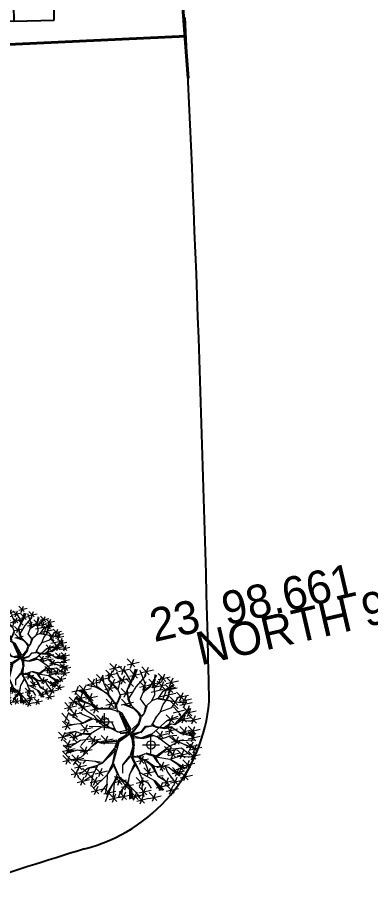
# Model space of a CAD drawing. Extents: x 2080 to 102399, y 2071 to 93424.
# Drawn here: x 88615 to 88825, y 77819 to 78343 of the extents above; entities that cross this region are included whole.
import ezdxf

# ---------------------------------------------------------------- set-up
doc = ezdxf.new("R2010")
doc.units = 0
doc.header["$LTSCALE"] = 20
doc.header["$MEASUREMENT"] = 0
doc.header["$PDMODE"] = 34
doc.header["$PDSIZE"] = 5
doc.linetypes.add('HIDDEN', pattern=[0.375, 0.25, -0.125])
for name, color, linetype, lineweight in [('fence', 13, 'FENCELINE2', 40), ('NEEM TREE', 84, 'Continuous', 5), ('tree', 60, 'Continuous', 0)]:
    doc.layers.add(name, color=color, linetype=linetype, lineweight=lineweight)
for name, color, linetype in [('north', 7, 'Continuous'), ('road', 2, 'Continuous'), ('Roof lilne', 31, 'Continuous'), ('wall', 13, 'Continuous')]:
    doc.layers.add(name, color=color, linetype=linetype)
doc.linetypes.add('FENCELINE2', pattern='A,0.25,-0.1,[132,ltypeshp.shx,S=0.1,R=0,X=-0.1,Y=0],-0.1,1', length=1.45)

# ---------------------------------------------------------------- blocks, each defined once
blk = doc.blocks.new('TREE')
at = {"layer": 'tree', "linetype": 'ByBlock'}
for p, q in [((-0.1725, 0.5879), (-0.1582, 0.6953)), ((-0.1025, 0.5879), (-0.0882, 0.6953)), ((-0.0327, 0.7068), (0.0625, 0.6302)), ((-0.273, 0.5454), (-0.2587, 0.6528)), ((-0.2053, 0.6174), (-0.1194, 0.6422)), ((-0.2048, 0.6602), (-0.1095, 0.5837)), ((-0.1914, 0.5075), (-0.1771, 0.6148)), ((-0.1354, 0.6173), (-0.0495, 0.6422)), ((-0.1348, 0.6602), (-0.0396, 0.5836)), ((-0.0889, 0.4612), (-0.0874, 0.6348)), ((-0.0633, 0.5882), (0.0226, 0.6131)), ((-0.0628, 0.6311), (0.0325, 0.5545)), ((-0.0548, 0.6426), (-0.0517, 0.5903)), ((-0.0469, 0.6439), (-0.0466, 0.6107)), ((-0.0424, 0.6), (-0.0354, 0.6435)), ((-0.0333, 0.6639), (0.0526, 0.6888)), ((-0.0305, 0.5588), (-0.0162, 0.6662)), ((0.0172, 0.6129), (0.1031, 0.6378)), ((0.0177, 0.6558), (0.113, 0.5792)), ((0.0289, 0.5925), (0.0229, 0.6448)), ((0.035, 0.6411), (0.0325, 0.5878)), ((0.0438, 0.6368), (0.0385, 0.586)), ((0.05, 0.5835), (0.0643, 0.6908)), ((0.1505, 0.5516), (0.1053, 0.6391)), ((0.1227, 0.5857), (0.2086, 0.6106)), ((0.1233, 0.6286), (0.2185, 0.552)), ((0.1556, 0.5563), (0.1699, 0.6636)), ((0.2377, 0.5151), (0.252, 0.6224)), ((-0.4698, 0.5286), (-0.3745, 0.452)), ((-0.4375, 0.4563), (-0.4232, 0.5636)), ((-0.3616, 0.5215), (-0.2757, 0.5464)), ((-0.3611, 0.5644), (-0.2658, 0.4878)), ((-0.3288, 0.4921), (-0.3145, 0.5995)), ((-0.3058, 0.5749), (-0.2199, 0.5997)), ((-0.2903, 0.5111), (-0.303, 0.5704)), ((-0.2242, 0.5369), (-0.1383, 0.5618)), ((-0.2237, 0.5798), (-0.1284, 0.5032)), ((-0.2072, 0.4328), (-0.2166, 0.6045)), ((-0.1402, 0.4833), (-0.1438, 0.5217)), ((-0.1177, 0.5128), (-0.0318, 0.5376)), ((-0.1172, 0.5556), (-0.022, 0.479)), ((-0.0849, 0.4833), (-0.0706, 0.5907)), ((-0.0517, 0.5903), (-0.0107, 0.4797)), ((-0.0052, 0.4639), (-0.0424, 0.6)), ((-0.0027, 0.5147), (0.0832, 0.5395)), ((-0.0021, 0.5575), (0.0931, 0.4809)), ((0.0014, 0.4731), (0.0289, 0.5925)), ((0.0385, 0.586), (0.0065, 0.4769)), ((0.0301, 0.4852), (0.0444, 0.5926)), ((0.1767, 0.4132), (0.1505, 0.5516)), ((0.163, 0.5451), (0.2237, 0.6001)), ((0.1688, 0.4091), (0.163, 0.5451)), ((0.2049, 0.5445), (0.2908, 0.5694)), ((0.2054, 0.5874), (0.3007, 0.5108)), ((0.2257, 0.5031), (0.2873, 0.5693)), ((0.2815, 0.4872), (0.3323, 0.535)), ((0.2973, 0.4998), (0.3832, 0.5247)), ((0.2979, 0.5427), (0.3931, 0.4661)), ((0.3301, 0.4704), (0.3444, 0.5778)), ((0.3726, 0.5106), (0.4585, 0.5354)), ((0.3732, 0.5534), (0.4684, 0.4769)), ((0.4055, 0.4811), (0.4198, 0.5885)), ((-0.5101, 0.3371), (-0.4958, 0.4445)), ((-0.5001, 0.4408), (-0.4048, 0.3643)), ((-0.4703, 0.4857), (-0.3844, 0.5106)), ((-0.4678, 0.3685), (-0.4535, 0.4759)), ((-0.3143, 0.4371), (-0.4122, 0.4877)), ((-0.3143, 0.4371), (-0.3982, 0.5041)), ((-0.3972, 0.4422), (-0.3019, 0.3656)), ((-0.3883, 0.3547), (-0.374, 0.4621)), ((-0.3649, 0.3699), (-0.3506, 0.4773)), ((-0.2946, 0.3706), (-0.3143, 0.4371)), ((-0.2063, 0.4273), (-0.2903, 0.5111)), ((-0.2415, 0.3319), (-0.2272, 0.4392)), ((-0.1122, 0.3845), (-0.1402, 0.4833)), ((-0.0806, 0.3787), (-0.0889, 0.4612)), ((-0.0588, 0.4484), (0.0365, 0.3718)), ((-0.0265, 0.3761), (-0.0122, 0.4835)), ((-0.0085, 0.3991), (-0.0052, 0.4639)), ((0.0003, 0.3978), (0.0014, 0.4731)), ((0.1805, 0.4059), (0.2257, 0.5031)), ((0.188, 0.4218), (0.2739, 0.4466)), ((0.1885, 0.4646), (0.2838, 0.3881)), ((0.2208, 0.3923), (0.2351, 0.4997)), ((0.246, 0.4316), (0.3319, 0.4564)), ((0.2465, 0.4744), (0.3417, 0.3978)), ((0.2646, 0.3726), (0.2815, 0.4872)), ((0.2735, 0.3684), (0.2851, 0.4823)), ((0.2788, 0.4021), (0.2931, 0.5095)), ((0.357, 0.4049), (0.3972, 0.4816)), ((0.3638, 0.3439), (0.3781, 0.4513)), ((0.4091, 0.4286), (0.495, 0.4535)), ((0.4097, 0.4715), (0.5049, 0.3949)), ((0.4112, 0.3162), (0.4576, 0.4387)), ((0.442, 0.3992), (0.4563, 0.5066)), ((0.5146, 0.4451), (0.6098, 0.3685)), ((0.5469, 0.3728), (0.5612, 0.4802)), ((-0.6233, 0.3497), (-0.5281, 0.2731)), ((-0.591, 0.2774), (-0.5767, 0.3848)), ((-0.5611, 0.3077), (-0.5468, 0.4151)), ((-0.5429, 0.3666), (-0.457, 0.3914)), ((-0.5424, 0.4094), (-0.4471, 0.3328)), ((-0.4487, 0.3078), (-0.531, 0.3639)), ((-0.4801, 0.3277), (-0.5236, 0.3708)), ((-0.4746, 0.3286), (-0.5139, 0.3782)), ((-0.5006, 0.398), (-0.4147, 0.4228)), ((-0.4523, 0.3771), (-0.492, 0.4152)), ((-0.3538, 0.3409), (-0.4523, 0.3771)), ((-0.3977, 0.3994), (-0.3118, 0.4242)), ((-0.2951, 0.3733), (-0.3845, 0.4057)), ((-0.2523, 0.3021), (-0.2977, 0.3728)), ((-0.2328, 0.3027), (-0.2946, 0.3706)), ((-0.2743, 0.3613), (-0.1884, 0.3862)), ((-0.2738, 0.4042), (-0.1786, 0.3276)), ((-0.12, 0.3971), (-0.2126, 0.4319)), ((-0.1082, 0.3768), (-0.2063, 0.4273)), ((-0.1234, 0.268), (-0.192, 0.3599)), ((-0.0748, 0.2454), (-0.1082, 0.3768)), ((-0.0955, 0.3342), (-0.0806, 0.3787)), ((-0.0826, 0.2917), (-0.0896, 0.3492)), ((-0.0727, 0.2651), (-0.0584, 0.3725)), ((-0.0593, 0.4055), (0.0266, 0.4304)), ((0.0691, 0.3056), (-0.0085, 0.3991)), ((0.0696, 0.32), (0.0003, 0.3978)), ((0.0754, 0.3626), (0.1707, 0.2861)), ((0.1077, 0.2903), (0.122, 0.3977)), ((0.1413, 0.2926), (0.1688, 0.4091)), ((0.1431, 0.2819), (0.1767, 0.4132)), ((0.2348, 0.3004), (0.2669, 0.3589)), ((0.2669, 0.3589), (0.357, 0.4049)), ((0.331, 0.3733), (0.4169, 0.3982)), ((0.3315, 0.4162), (0.4267, 0.3396)), ((0.3874, 0.2656), (0.4017, 0.373)), ((0.4116, 0.3135), (0.5357, 0.3568)), ((0.4261, 0.3103), (0.5371, 0.3486)), ((0.4443, 0.3549), (0.5395, 0.2783)), ((0.4765, 0.2826), (0.4908, 0.3899)), ((0.514, 0.4023), (0.5999, 0.4271)), ((-0.6239, 0.3068), (-0.538, 0.3317)), ((-0.5647, 0.2424), (-0.4788, 0.2672)), ((-0.5642, 0.2852), (-0.469, 0.2086)), ((-0.4776, 0.1801), (-0.5631, 0.3056)), ((-0.5319, 0.2129), (-0.5176, 0.3203)), ((-0.3897, 0.223), (-0.4487, 0.3078)), ((-0.4467, 0.2726), (-0.3515, 0.1961)), ((-0.4072, 0.2253), (-0.4455, 0.3055)), ((-0.4144, 0.2003), (-0.4001, 0.3077)), ((-0.235, 0.2995), (-0.3902, 0.3069)), ((-0.2836, 0.2742), (-0.3538, 0.3409)), ((-0.3119, 0.2727), (-0.2167, 0.1961)), ((-0.2605, 0.2362), (-0.2836, 0.2742)), ((-0.2796, 0.2004), (-0.2653, 0.3078)), ((-0.122, 0.2598), (-0.2328, 0.3027)), ((-0.0802, 0.2109), (-0.1225, 0.2626)), ((-0.1056, 0.2945), (-0.0197, 0.3194)), ((-0.105, 0.3374), (-0.0098, 0.2608)), ((0.0922, 0.251), (0.0691, 0.3056)), ((0.1056, 0.2699), (0.0696, 0.32)), ((0.0749, 0.3198), (0.1608, 0.3446)), ((0.1055, 0.2394), (0.1431, 0.2819)), ((0.1061, 0.2671), (0.1413, 0.2926)), ((0.1459, 0.2799), (0.2348, 0.3004)), ((0.2329, 0.3114), (0.1472, 0.2885)), ((0.2028, 0.1723), (0.2171, 0.2796)), ((0.2487, 0.2694), (0.3346, 0.2943)), ((0.2492, 0.3123), (0.3445, 0.2357)), ((0.258, 0.2288), (0.3309, 0.2942)), ((0.2815, 0.24), (0.2958, 0.3473)), ((0.3309, 0.2942), (0.4112, 0.3162)), ((0.3427, 0.2907), (0.4261, 0.3103)), ((0.5416, 0.3382), (0.4319, 0.3085)), ((0.4437, 0.312), (0.5296, 0.3369)), ((0.482, 0.194), (0.5517, 0.312)), ((0.5427, 0.2438), (0.6286, 0.2687)), ((0.5433, 0.2867), (0.6385, 0.2101)), ((0.545, 0.2352), (0.5826, 0.2612)), ((0.5755, 0.2144), (0.5898, 0.3218)), ((-0.6736, 0.1612), (-0.5877, 0.186)), ((-0.673, 0.204), (-0.5778, 0.1274)), ((-0.6407, 0.1317), (-0.6264, 0.2391)), ((-0.6013, 0.1786), (-0.5154, 0.2034)), ((-0.6007, 0.2214), (-0.5055, 0.1448)), ((-0.5089, 0.25), (-0.5844, 0.2487)), ((-0.5685, 0.1491), (-0.5542, 0.2565)), ((-0.4809, 0.1824), (-0.5169, 0.1816)), ((-0.4757, 0.2333), (-0.5089, 0.25)), ((-0.4218, 0.0972), (-0.4776, 0.1801)), ((-0.3947, 0.2193), (-0.4757, 0.2333)), ((-0.4473, 0.2298), (-0.3613, 0.2546)), ((-0.2994, 0.2183), (-0.3897, 0.223)), ((-0.2597, 0.1974), (-0.3387, 0.2173)), ((-0.3124, 0.2299), (-0.2265, 0.2547)), ((-0.2624, 0.2136), (-0.2994, 0.2183)), ((-0.2476, 0.1599), (-0.2624, 0.2136)), ((-0.243, 0.1664), (-0.2605, 0.2362)), ((-0.2356, 0.178), (-0.1404, 0.1014)), ((-0.2034, 0.1057), (-0.1891, 0.2131)), ((-0.0752, 0.181), (-0.122, 0.2598)), ((-0.0766, 0.1892), (-0.0748, 0.2454)), ((-0.0623, 0.105), (-0.0766, 0.1892)), ((-0.0552, 0.1452), (-0.0757, 0.2005)), ((-0.0606, 0.1276), (-0.0231, 0.2037)), ((0.0025, 0.0374), (0.0981, 0.2158)), ((0.0159, 0.0397), (0.0879, 0.1775)), ((0.0879, 0.1775), (0.0377, 0.06)), ((0.099, 0.1765), (0.0428, 0.0471)), ((0.0437, 0.0249), (0.1115, 0.1872)), ((0.0968, 0.2237), (0.0922, 0.251)), ((0.0981, 0.2158), (0.099, 0.1765)), ((0.1115, 0.1872), (0.1055, 0.2394)), ((0.1705, 0.2446), (0.2658, 0.168)), ((0.2186, 0.1635), (0.1881, 0.2282)), ((0.1881, 0.2282), (0.2188, 0.13)), ((0.2191, 0.1608), (0.2558, 0.2257)), ((0.23, 0.1627), (0.2643, 0.2243)), ((0.2643, 0.2243), (0.4012, 0.2418)), ((0.4012, 0.2418), (0.545, 0.2352)), ((0.4177, 0.1703), (0.5036, 0.1951)), ((0.4183, 0.2131), (0.5135, 0.1365)), ((0.4236, 0.1589), (0.482, 0.194)), ((0.4505, 0.1408), (0.4648, 0.2482)), ((0.525, 0.0834), (0.5393, 0.1908)), ((-0.6957, 0.0666), (-0.6098, 0.0915)), ((-0.6951, 0.1095), (-0.5999, 0.0329)), ((-0.6629, 0.0372), (-0.6486, 0.1446)), ((-0.5198, 0.114), (-0.622, 0.1415)), ((-0.6029, 0.0783), (-0.517, 0.1031)), ((-0.6023, 0.1211), (-0.5071, 0.0445)), ((-0.57, 0.0488), (-0.5557, 0.1562)), ((-0.4593, 0.0547), (-0.5226, 0.1135)), ((-0.4435, 0.0598), (-0.5198, 0.114)), ((-0.4102, 0.0459), (-0.425, 0.0995)), ((-0.3927, 0.0407), (-0.4218, 0.0972)), ((-0.1562, 0.0497), (-0.2476, 0.1599)), ((-0.128, 0.063), (-0.243, 0.1664)), ((-0.2362, 0.1352), (-0.1503, 0.16)), ((-0.1409, 0.058), (-0.2227, 0.1446)), ((-0.0424, 0.0691), (-0.0623, 0.105)), ((-0.0561, 0.1003), (-0.0606, 0.1276)), ((0.0062, 0.0465), (-0.0561, 0.1003)), ((0.2103, 0.0643), (0.2214, 0.1471)), ((0.2175, 0.0543), (0.23, 0.1627)), ((0.311, 0.0476), (0.3358, 0.1329)), ((0.3358, 0.1329), (0.4236, 0.1589)), ((0.4028, 0.1499), (0.4277, 0.1511)), ((0.4236, 0.1589), (0.503, 0.136)), ((0.4277, 0.1511), (0.4981, 0.1322)), ((0.4533, 0.094), (0.5485, 0.0174)), ((0.4561, 0.0497), (0.5072, 0.0947)), ((0.4922, 0.1129), (0.5781, 0.1377)), ((0.4927, 0.1557), (0.588, 0.0791)), ((0.4961, 0.109), (0.5913, 0.0324)), ((0.503, 0.136), (0.6177, 0.1524)), ((0.5067, 0.0974), (0.6118, 0.171)), ((0.5072, 0.0947), (0.5725, 0.0889)), ((0.5581, 0.0067), (0.5724, 0.1141)), ((0.5725, 0.0889), (0.6283, 0.1067)), ((0.5914, 0.0745), (0.6773, 0.0994)), ((0.5919, 0.1174), (0.6871, 0.0408)), ((0.6242, 0.0451), (0.6385, 0.1524)), ((-0.551, 0.0336), (-0.6427, -0.0185)), ((-0.5542, 0.0359), (-0.6342, 0.0642)), ((-0.6174, 0.0087), (-0.5221, -0.0679)), ((-0.5851, -0.0636), (-0.5708, 0.0438)), ((-0.4431, 0.0575), (-0.551, 0.0336)), ((-0.5184, -0.0189), (-0.4325, 0.0059)), ((-0.5179, 0.0239), (-0.4226, -0.0527)), ((-0.4856, -0.0484), (-0.4713, 0.059)), ((-0.4001, 0.0366), (-0.4431, 0.0575)), ((-0.2066, 0.0326), (-0.4001, 0.0366)), ((-0.2284, 0.0123), (-0.3885, 0.0329)), ((-0.2099, 0.0183), (-0.3285, -0.0408)), ((-0.1317, 0.0372), (-0.3243, -0.0486)), ((-0.2136, 0.0233), (-0.2816, 0.0285)), ((-0.2011, 0.0336), (-0.2099, 0.0183)), ((-0.1266, 0.0547), (-0.2011, 0.0336)), ((-0.1256, 0.0491), (-0.1965, 0.0234)), ((0, 0), (-0.1317, 0.0372)), ((0, 0), (-0.1256, 0.0491)), ((-0.0378, 0.0249), (-0.1182, 0.0561)), ((-0.0133, 0.0293), (-0.0577, 0.0777)), ((-0.0029, 0.0338), (-0.0424, 0.0691)), ((-0.0049, 0.0305), (-0.0378, 0.0249)), ((-0.0003, 0.0032), (-0.0258, -0.0459)), ((-0.0193, 0.0171), (-0.0022, 0.0143)), ((-0.0003, 0.0032), (-0.0143, -0.0468)), ((0.0395, 0.0323), (-0.0049, 0.0305)), ((-0.0022, 0.0143), (0.0395, 0.0323)), ((0, 0), (0.0437, 0.0249)), ((0, 0), (0.0907, -0.0733)), ((0, 0), (0.1387, -0.0093)), ((0.0428, 0.0471), (0.0159, 0.0397)), ((0.0457, 0.0112), (0.1342, 0.0011)), ((0.1342, 0.0011), (0.1976, 0.0229)), ((0.1387, -0.0093), (0.2039, 0.0183)), ((0.1976, 0.0229), (0.2103, 0.0643)), ((0.2039, 0.0183), (0.2175, 0.0543)), ((0.2077, 0.0135), (0.2494, 0.0148)), ((0.2143, 0.023), (0.2461, 0.0172)), ((0.2461, 0.0172), (0.311, 0.0476)), ((0.2494, 0.0148), (0.3232, 0.0414)), ((0.3168, 0.0458), (0.3889, 0.0329)), ((0.3889, 0.0329), (0.4561, 0.0497)), ((0.3938, 0.0364), (0.4502, 0.0012)), ((0.5395, -0.1795), (0.4317, 0.012)), ((0.4502, 0.0012), (0.5332, 0.0068)), ((0.4662, 0.0016), (0.5615, -0.075)), ((0.5252, 0.0362), (0.6111, 0.061)), ((0.5332, 0.0068), (0.6399, -0.0619)), ((0.5359, 0.0073), (0.6375, -0.0315)), ((0.5825, -0.0766), (0.5968, 0.0307)), ((0.6103, -0.0135), (0.6962, 0.0113)), ((0.6109, 0.0293), (0.7061, -0.0473)), ((0.6432, -0.043), (0.6575, 0.0644)), ((-0.6824, -0.0975), (-0.5965, -0.0727)), ((-0.6819, -0.0547), (-0.5866, -0.1313)), ((-0.6496, -0.127), (-0.6353, -0.0196)), ((-0.4544, -0.0734), (-0.64, -0.0514)), ((-0.6179, -0.0342), (-0.532, -0.0093)), ((-0.4539, -0.0762), (-0.529, -0.1279)), ((-0.3336, -0.0445), (-0.4539, -0.0762)), ((-0.3415, -0.0625), (-0.4516, -0.0729)), ((-0.3243, -0.0486), (-0.3996, -0.1841)), ((-0.3285, -0.0408), (-0.3865, -0.1457)), ((-0.0258, -0.0459), (-0.0782, -0.0994)), ((-0.0143, -0.0468), (-0.069, -0.1031)), ((0.0037, -0.0378), (-0.0634, -0.105)), ((0.0794, -0.0725), (-0.0032, -0.0305)), ((-0.0027, -0.05), (0.0442, -0.1288)), ((0, -0.016), (0.0794, -0.0725)), ((0.0068, -0.04), (0.0464, -0.1257)), ((0.0218, -0.0124), (0.1337, -0.0129)), ((0.0776, -0.0784), (0.1507, -0.0801)), ((0.0907, -0.0733), (0.1551, -0.0736)), ((0.1507, -0.0801), (0.1961, -0.1171)), ((0.1551, -0.0736), (0.1692, -0.0909)), ((0.3552, -0.0987), (0.4322, -0.0745)), ((0.4322, -0.0745), (0.5351, -0.0711)), ((0.4506, -0.0014), (0.5471, -0.1922)), ((0.4657, -0.0413), (0.5516, -0.0164)), ((0.4982, -0.0688), (0.5841, -0.044)), ((0.4988, -0.026), (0.594, -0.1026)), ((0.5143, -0.1912), (0.5286, -0.0838)), ((0.5497, -0.0472), (0.6356, -0.0223)), ((0.5502, -0.0043), (0.6454, -0.0809)), ((0.634, -0.0433), (0.5572, -0.0031)), ((-0.529, -0.1279), (-0.6262, -0.1328)), ((-0.6206, -0.1642), (-0.5254, -0.2408)), ((-0.4551, -0.1682), (-0.6115, -0.1865)), ((-0.5262, -0.1302), (-0.6106, -0.1749)), ((-0.5883, -0.2365), (-0.574, -0.1291)), ((-0.4685, -0.1733), (-0.5833, -0.2546)), ((-0.4768, -0.1719), (-0.5527, -0.1875)), ((-0.4074, -0.1716), (-0.4768, -0.1719)), ((-0.3865, -0.1457), (-0.4551, -0.1682)), ((-0.4366, -0.2485), (-0.4223, -0.1411)), ((-0.4167, -0.1646), (-0.3981, -0.1586)), ((-0.4074, -0.1716), (-0.4005, -0.2266)), ((-0.2851, -0.1315), (-0.3468, -0.1809)), ((-0.1708, -0.1289), (-0.2851, -0.1315)), ((-0.1717, -0.1404), (-0.2819, -0.1338)), ((-0.1611, -0.1553), (-0.2266, -0.2977)), ((-0.1625, -0.1303), (-0.1885, -0.1908)), ((-0.0782, -0.0994), (-0.1625, -0.1303)), ((-0.1334, -0.1363), (-0.1611, -0.1553)), ((-0.1597, -0.1636), (-0.1316, -0.1979)), ((-0.069, -0.1031), (-0.1583, -0.1382)), ((-0.1491, -0.159), (-0.0787, -0.1133)), ((-0.1491, -0.159), (-0.1325, -0.1923)), ((0.1285, -0.1649), (0.0414, -0.1124)), ((0.0442, -0.1288), (0.1326, -0.1893)), ((0.0464, -0.1257), (0.1304, -0.1758)), ((0.1323, -0.1698), (0.3363, -0.2026)), ((0.1692, -0.0909), (0.1988, -0.1166)), ((0.1988, -0.1166), (0.2115, -0.1592)), ((0.1997, -0.1222), (0.28, -0.1002)), ((0.2908, -0.0984), (0.2006, -0.1108)), ((0.2115, -0.1592), (0.2579, -0.2353)), ((0.216, -0.1194), (0.2161, -0.1529)), ((0.2161, -0.1529), (0.2589, -0.2239)), ((0.28, -0.1002), (0.361, -0.1005)), ((0.3553, -0.2704), (0.3696, -0.1631)), ((0.361, -0.1005), (0.4605, -0.1592)), ((0.4605, -0.1592), (0.5815, -0.1472)), ((0.461, -0.2747), (0.4753, -0.1673)), ((0.4883, -0.2176), (0.5026, -0.1102)), ((0.5618, -0.1806), (0.6477, -0.1557)), ((0.5623, -0.1377), (0.6576, -0.2143)), ((0.5815, -0.1472), (0.612, -0.1616)), ((0.5946, -0.21), (0.6089, -0.1026)), ((-0.6694, -0.223), (-0.5835, -0.1982)), ((-0.6322, -0.2822), (-0.5463, -0.2573)), ((-0.6316, -0.2393), (-0.5364, -0.3159)), ((-0.6212, -0.2071), (-0.5353, -0.1822)), ((-0.6069, -0.1967), (-0.5564, -0.1829)), ((-0.5527, -0.1875), (-0.6055, -0.205)), ((-0.5994, -0.3116), (-0.5851, -0.2043)), ((-0.4694, -0.219), (-0.3835, -0.1942)), ((-0.4689, -0.1762), (-0.3736, -0.2528)), ((-0.4606, -0.2603), (-0.3653, -0.3369)), ((-0.4283, -0.3326), (-0.414, -0.2253)), ((-0.4005, -0.2266), (-0.3951, -0.2756)), ((-0.3996, -0.1841), (-0.39, -0.2748)), ((-0.3696, -0.2771), (-0.3029, -0.2434)), ((-0.3247, -0.2471), (-0.3696, -0.2771)), ((-0.2062, -0.2186), (-0.3247, -0.2471)), ((-0.3029, -0.2434), (-0.2099, -0.2306)), ((-0.1885, -0.1908), (-0.2354, -0.3106)), ((-0.1719, -0.2615), (-0.086, -0.2367)), ((-0.1713, -0.2187), (-0.0761, -0.2953)), ((-0.1391, -0.291), (-0.1248, -0.1836)), ((-0.1325, -0.1923), (-0.0549, -0.2378)), ((-0.1316, -0.1979), (-0.1072, -0.2747)), ((-0.127, -0.208), (-0.0549, -0.2378)), ((-0.117, -0.2175), (-0.1065, -0.28)), ((-0.0549, -0.2378), (-0.0184, -0.3382)), ((-0.0107, -0.3337), (-0.0485, -0.2422)), ((0.1304, -0.1758), (0.1582, -0.2744)), ((0.1396, -0.2563), (0.2255, -0.2314)), ((0.1402, -0.2134), (0.2354, -0.29)), ((0.145, -0.2292), (0.153, -0.3929)), ((0.1725, -0.2857), (0.1868, -0.1784)), ((0.2355, -0.2592), (0.3307, -0.3358)), ((0.2579, -0.2353), (0.3074, -0.2801)), ((0.2589, -0.2239), (0.3265, -0.2433)), ((0.2678, -0.3315), (0.2821, -0.2242)), ((0.3093, -0.2742), (0.2687, -0.2335)), ((0.2687, -0.2335), (0.3278, -0.2515)), ((0.3224, -0.241), (0.4083, -0.2161)), ((0.323, -0.1981), (0.4182, -0.2747)), ((0.3265, -0.2433), (0.3478, -0.2873)), ((0.3363, -0.2026), (0.433, -0.2618)), ((0.4287, -0.2023), (0.5239, -0.2789)), ((0.4383, -0.3633), (0.4526, -0.256)), ((0.5209, -0.365), (0.5352, -0.2576)), ((0.5276, -0.2515), (0.6135, -0.2267)), ((0.5281, -0.2087), (0.6233, -0.2852)), ((0.5471, -0.1922), (0.5922, -0.2432)), ((0.5536, -0.2251), (0.6395, -0.2002)), ((0.5541, -0.1822), (0.6493, -0.2588)), ((-0.5061, -0.2806), (-0.5649, -0.299)), ((-0.5581, -0.3467), (-0.4722, -0.3219)), ((-0.5575, -0.3039), (-0.4623, -0.3805)), ((-0.5252, -0.3762), (-0.5109, -0.2688)), ((-0.4783, -0.2816), (-0.508, -0.3032)), ((-0.3696, -0.2771), (-0.5061, -0.2806)), ((-0.4174, -0.327), (-0.504, -0.3949)), ((-0.423, -0.3446), (-0.4971, -0.4018)), ((-0.4841, -0.411), (-0.423, -0.3446)), ((-0.4095, -0.3399), (-0.4823, -0.4217)), ((-0.4611, -0.3032), (-0.3752, -0.2783)), ((-0.4035, -0.3413), (-0.4222, -0.4649)), ((-0.3951, -0.2756), (-0.4174, -0.327)), ((-0.39, -0.2748), (-0.4095, -0.3399)), ((-0.3095, -0.4221), (-0.2952, -0.3147)), ((-0.2391, -0.3055), (-0.2795, -0.3823)), ((-0.2354, -0.3106), (-0.2065, -0.4818)), ((-0.1896, -0.4219), (-0.1753, -0.3146)), ((-0.1137, -0.2701), (-0.1773, -0.3731)), ((-0.1072, -0.2747), (-0.1125, -0.3593)), ((-0.1097, -0.2945), (-0.1064, -0.3806)), ((-0.1024, -0.2878), (-0.0963, -0.3901)), ((-0.0194, -0.3324), (-0.0839, -0.4803)), ((-0.0488, -0.3905), (-0.0267, -0.3225)), ((-0.0184, -0.3382), (0.0499, -0.4609)), ((-0.0076, -0.3361), (0.1127, -0.3689)), ((0.103, -0.4503), (0.1173, -0.343)), ((0.1582, -0.2744), (0.2241, -0.3165)), ((0.2241, -0.3165), (0.2233, -0.3781)), ((0.2241, -0.4422), (0.2384, -0.3349)), ((0.2263, -0.3133), (0.2777, -0.369)), ((0.2349, -0.3021), (0.3208, -0.2772)), ((0.3074, -0.2801), (0.3177, -0.3902)), ((0.3478, -0.2873), (0.4223, -0.3138)), ((0.3496, -0.2814), (0.5678, -0.2977)), ((0.3499, -0.4463), (0.3642, -0.3389)), ((0.3918, -0.2995), (0.5577, -0.3051)), ((0.4055, -0.3339), (0.4914, -0.309)), ((0.4061, -0.291), (0.5013, -0.3676)), ((0.4223, -0.3138), (0.4886, -0.4089)), ((0.4881, -0.3355), (0.574, -0.3107)), ((0.4886, -0.2927), (0.5839, -0.3693)), ((0.4915, -0.4444), (0.5058, -0.3371)), ((0.5002, -0.3086), (0.5861, -0.2837)), ((-0.4882, -0.4347), (-0.4023, -0.4099)), ((-0.4876, -0.3919), (-0.3924, -0.4684)), ((-0.4553, -0.4642), (-0.441, -0.3568)), ((-0.4421, -0.5359), (-0.4278, -0.4285)), ((-0.398, -0.4288), (-0.3028, -0.5054)), ((-0.343, -0.4206), (-0.3958, -0.4885)), ((-0.3657, -0.5011), (-0.3514, -0.3937)), ((-0.2795, -0.3823), (-0.343, -0.4206)), ((-0.3423, -0.3926), (-0.2564, -0.3678)), ((-0.3417, -0.3498), (-0.2465, -0.4264)), ((-0.2759, -0.3869), (-0.2676, -0.4359)), ((-0.2224, -0.3925), (-0.1365, -0.3676)), ((-0.2219, -0.3496), (-0.1266, -0.4262)), ((-0.1125, -0.3593), (-0.1552, -0.4731)), ((-0.1064, -0.3806), (-0.1525, -0.4723)), ((-0.0963, -0.3901), (-0.0331, -0.4661)), ((-0.0919, -0.4553), (-0.006, -0.4305)), ((-0.0913, -0.4125), (0.0039, -0.4891)), ((-0.0591, -0.4848), (-0.0448, -0.3774)), ((-0.008, -0.3501), (0.1163, -0.3738)), ((0.0684, -0.4257), (0.1636, -0.5023)), ((0.0702, -0.4209), (0.1561, -0.396)), ((0.0707, -0.378), (0.1659, -0.4546)), ((0.1007, -0.498), (0.115, -0.3907)), ((0.1127, -0.3689), (0.1499, -0.4241)), ((0.1176, -0.3652), (0.2597, -0.428)), ((0.1499, -0.4241), (0.2072, -0.4816)), ((0.1913, -0.4128), (0.2772, -0.3879)), ((0.1919, -0.3699), (0.2871, -0.4465)), ((0.2233, -0.3781), (0.2612, -0.5033)), ((0.2597, -0.428), (0.35, -0.533)), ((0.3171, -0.4168), (0.403, -0.392)), ((0.3176, -0.374), (0.4129, -0.4506)), ((0.3177, -0.3902), (0.3763, -0.5062)), ((0.4013, -0.4879), (0.3244, -0.3975)), ((0.4039, -0.5086), (0.4182, -0.4012)), ((0.4587, -0.415), (0.5446, -0.3901)), ((0.4593, -0.3721), (0.5545, -0.4487)), ((-0.4749, -0.5065), (-0.389, -0.4816)), ((-0.4744, -0.4636), (-0.3791, -0.5402)), ((-0.3986, -0.4717), (-0.3127, -0.4468)), ((-0.3471, -0.6137), (-0.3328, -0.5063)), ((-0.2676, -0.4359), (-0.288, -0.4955)), ((-0.2125, -0.4633), (-0.2516, -0.5788)), ((-0.2093, -0.4822), (-0.2396, -0.5849)), ((-0.2065, -0.4818), (-0.235, -0.5955)), ((-0.222, -0.6023), (-0.2077, -0.495)), ((-0.1552, -0.4731), (-0.1424, -0.549)), ((-0.1522, -0.6181), (-0.1379, -0.5107)), ((-0.152, -0.475), (-0.1152, -0.5107)), ((-0.0336, -0.4634), (-0.063, -0.5215)), ((-0.0331, -0.4661), (-0.0177, -0.5084)), ((-0.0177, -0.5084), (-0.0184, -0.6371)), ((0.0499, -0.4609), (0.1322, -0.517)), ((0.0511, -0.4687), (0.0651, -0.6342)), ((0.0737, -0.6355), (0.0525, -0.4769)), ((0.0678, -0.4686), (0.1537, -0.4437)), ((0.1198, -0.539), (0.2057, -0.5142)), ((0.1204, -0.4962), (0.2156, -0.5728)), ((0.1322, -0.517), (0.1982, -0.6091)), ((0.1527, -0.5685), (0.167, -0.4611)), ((0.2072, -0.4816), (0.2087, -0.5904)), ((0.2397, -0.5167), (0.335, -0.5933)), ((0.2465, -0.4497), (0.2653, -0.5445)), ((0.2612, -0.5033), (0.2916, -0.568)), ((0.272, -0.589), (0.2863, -0.4816)), ((0.3187, -0.5189), (0.4046, -0.4941)), ((0.3193, -0.4761), (0.4145, -0.5527)), ((0.3516, -0.5484), (0.3659, -0.441)), ((0.3913, -0.4953), (0.3618, -0.4526)), ((0.3618, -0.4526), (0.3818, -0.5053)), ((0.371, -0.4791), (0.4569, -0.4543)), ((0.3716, -0.4363), (0.4668, -0.5128)), ((-0.38, -0.5843), (-0.2941, -0.5594)), ((-0.3794, -0.5414), (-0.2842, -0.618)), ((-0.2549, -0.5729), (-0.169, -0.548)), ((-0.2543, -0.53), (-0.1591, -0.6066)), ((-0.1864, -0.7024), (-0.1721, -0.595)), ((-0.185, -0.5886), (-0.0991, -0.5638)), ((-0.1845, -0.5458), (-0.0893, -0.6224)), ((-0.1424, -0.549), (-0.1582, -0.6188)), ((-0.0956, -0.6834), (-0.0813, -0.576)), ((-0.063, -0.5215), (-0.0923, -0.6299)), ((-0.0457, -0.6102), (0.0402, -0.5853)), ((-0.0451, -0.5673), (0.0501, -0.6439)), ((-0.0167, -0.5472), (0.0102, -0.6407)), ((-0.0016, -0.637), (-0.0134, -0.5831)), ((-0.0129, -0.6396), (0.0014, -0.5323)), ((0.0103, -0.6156), (0.0962, -0.5908)), ((0.0109, -0.5728), (0.1061, -0.6494)), ((0.0432, -0.6451), (0.0575, -0.5377)), ((0.078, -0.6016), (0.1732, -0.6782)), ((0.1102, -0.6739), (0.1245, -0.5666)), ((0.1778, -0.6327), (0.2637, -0.6079)), ((0.1784, -0.5899), (0.2736, -0.6665)), ((0.2107, -0.6622), (0.225, -0.5548)), ((0.2392, -0.5595), (0.3251, -0.5347)), ((0.2437, -0.6015), (0.3296, -0.5767)), ((0.2442, -0.5587), (0.3395, -0.6353)), ((0.2658, -0.5304), (0.2845, -0.5748)), ((0.2765, -0.631), (0.2908, -0.5236)), ((-0.2193, -0.6729), (-0.1334, -0.6481)), ((-0.2187, -0.6301), (-0.1235, -0.7067)), ((-0.1284, -0.6539), (-0.0425, -0.6291)), ((-0.1279, -0.6111), (-0.0326, -0.6877)), ((-0.0291, -0.6984), (0.0568, -0.6736)), ((-0.0286, -0.6556), (0.0667, -0.7322)), ((0.0037, -0.7279), (0.018, -0.6205)), ((0.0774, -0.6445), (0.1633, -0.6196))]:
    blk.add_line(p, q, dxfattribs=at)
blk = doc.blocks.new('A$C1BE224B4')
for p, q in [((-85.5, 192), (-85.5, 135)), ((-85.5, 192), (85.5, 192)), ((85.5, 192), (85.5, 135)), ((-67.5, 187.5), (-67.5, 183)), ((-67.5, 187.5), (-13.5, 187.5)), ((-13.5, 183), (-13.5, 187.5)), ((13.5, 187.5), (67.5, 187.5)), ((13.5, 183), (13.5, 187.5)), ((67.5, 187.5), (67.5, 183)), ((-76.5, 183), (-76.5, 135)), ((-76.5, 183), (-67.5, 183)), ((-13.5, 183), (-4.5, 183)), ((-4.5, 135), (-4.5, 183)), ((4.5, 183), (13.5, 183)), ((4.5, 135), (4.5, 183)), ((67.5, 183), (76.5, 183)), ((76.5, 183), (76.5, 135)), ((-85.51, -168), (-85.51, -135)), ((-76.51, -159), (-76.51, -135)), ((76.49, -159), (76.49, -135)), ((85.49, -168), (85.49, -135)), ((-44.5, -159), (-76.51, -159)), ((-44.5, -168), (-44.5, -159)), ((76.49, -159), (43.5, -159)), ((43.5, -168), (43.5, -159)), ((-44.5, -168), (-85.51, -168)), ((-44.5, -168), (-44.5, -196.5)), ((85.49, -168), (43.5, -168)), ((43.5, -168), (43.5, -196.5)), ((-83.5, -196.5), (-83.5, -236.5)), ((-44.5, -196.5), (-44.5, -314.5)), ((43.5, -196.5), (43.5, -314.5)), ((82.5, -196.5), (82.5, -236.5)), ((-44.5, -235.5), (-5.5, -235.5)), ((4.5, -235.5), (43.5, -235.5)), ((-44.5, -245.5), (-5.5, -245.5)), ((4.5, -245.5), (43.5, -245.5)), ((-44.5, -255.5), (-5.5, -255.5)), ((4.5, -255.5), (43.5, -255.5)), ((-44.5, -265.5), (-5.5, -265.5)), ((4.5, -265.5), (43.5, -265.5)), ((-44.5, -275.5), (-5.5, -275.5)), ((-5.5, -275.5), (-44.5, -314.5)), ((-5.5, -275.5), (-5.5, -314.5)), ((4.5, -275.5), (43.5, -275.5)), ((4.5, -275.5), (4.5, -314.5)), ((4.5, -275.5), (43.5, -314.5)), ((-44.5, -314.5), (43.5, -314.5))]:
    blk.add_line(p, q)
at = {"lineweight": -2}
for p, q in [((-44.5, -206.5), (-83.5, -206.5)), ((82.5, -206.5), (43.5, -206.5)), ((-83.5, -216.5), (-44.5, -216.5)), ((82.5, -216.5), (43.5, -216.5)), ((-83.5, -226.5), (-44.5, -226.5)), ((82.5, -226.5), (43.5, -226.5)), ((-83.5, -236.5), (-44.5, -236.5)), ((82.5, -236.5), (43.5, -236.5))]:
    blk.add_line(p, q, dxfattribs=at)
at = {"layer": 'Roof lilne'}
for p, q in [((-217.5, 111), (-217.5, 135)), ((217.5, 135), (-217.5, 135)), ((217.5, 111), (217.5, 135)), ((-208.5, 0), (208.5, 0)), ((-217.5, -111), (-217.5, -135)), ((217.5, -111), (217.5, -135)), ((217.5, -135), (-217.5, -135)), ((-193.5, -196.5), (-193.5, -135)), ((193.5, -196.5), (193.5, -135)), ((-44.5, -196.5), (-193.5, -196.5)), ((43.5, -196.5), (193.5, -196.5))]:
    blk.add_line(p, q, dxfattribs=at)
at = {"layer": 'wall', "color": 2}
for p, q in [((-217.5, -111), (-217.5, 111)), ((-217.5, 111), (-208.5, 111)), ((-208.5, 111), (-208.5, -111)), ((208.5, 111), (208.5, -111)), ((208.5, 111), (217.5, 111)), ((217.5, 111), (217.5, -111)), ((-217.5, 0), (-208.5, 0)), ((208.5, 0), (217.5, 0)), ((-208.5, -111), (-217.5, -111)), ((217.5, -111), (208.5, -111))]:
    blk.add_line(p, q, dxfattribs=at)
at = {"layer": 'wall', "color": 7, "linetype": 'HIDDEN'}
for p, q in [((208.5, 111), (-208.5, 111)), ((208.5, 102), (-208.5, 102)), ((-4.5, 102), (-4.5, -102)), ((4.5, 102), (4.5, -102)), ((-208.5, -102), (208.5, -102)), ((-217.5, -111), (208.5, -111))]:
    blk.add_line(p, q, dxfattribs=at)
at = {"layer": 'wall'}
for p, q in [((-5.5, -235.5), (4.5, -235.5)), ((-5.5, -235.5), (-5.5, -275.5)), ((4.5, -235.5), (4.5, -275.5)), ((4.5, -275.5), (-5.5, -275.5))]:
    blk.add_line(p, q, dxfattribs=at)

msp = doc.modelspace()

# ---------------------------------------------------------------- linework, layer by layer
at = {"layer": 'fence', "linetype": 'Continuous', "ltscale": 0.5}
for p, q in [((88716.752, 78307.431), (88647.871, 79257.51)), ((88571.856, 78325.584), (88715.584, 78332.421))]:
    msp.add_line(p, q, dxfattribs=at)
at = {"layer": 'NEEM TREE'}
for p in [(88667.168, 77925.069), (88694.695, 77911.227)]:
    msp.add_point(p, dxfattribs=at)
at = {"layer": 'road', "ltscale": 0.5}
for centre, radius, start, end in [((73454.007, 77606.395), 15278.836, 1.2401942, 2.7646247), ((88630.64, 77945.352, -0.367), 98.971, 284.35256, 355.20946), ((89939.406, 73683.673), 4359.257, 107.133495, 108.98489)]:
    msp.add_arc(centre, radius, start, end, dxfattribs=at)

# ---------------------------------------------------------------- block references
at = {"ltscale": 0.5, "rotation": 271.1063440108968}
msp.add_blockref('A$C1BE224B4', (88498.047, 78556.644), dxfattribs=at)
at = {"layer": 'NEEM TREE', "linetype": 'Continuous', "extrusion": (0.00224, -0.003541, 0.999991)}
for p, xscale, yscale, zscale, rotation in [((88617.145, 77963.066, -77.584), 41.83890734182272, 41.83890734182272, 41.83890734182272, 51.50199717108769), ((88681.997, 77917.953, -77.227), 60.37570685274135, 60.37570685274135, 60.37570685274135, 51.5019971710769)]:
    msp.add_blockref('TREE', p, dxfattribs=dict(at, xscale=xscale, yscale=yscale, zscale=zscale, rotation=rotation))

# ---------------------------------------------------------------- texts
at = {"layer": 'NEEM TREE'}
msp.add_text('23  98.661 ', height=19.68618, rotation=13.01607, dxfattribs=at).set_placement((88696.661, 77972.297, 3884.515))
at = {"layer": 'north'}
msp.add_text('NORTH 98.546 ', height=19.68618, rotation=13.01607, dxfattribs=at).set_placement((88724.188, 77958.455, 3879.988))

doc.saveas('drawing.dxf')
